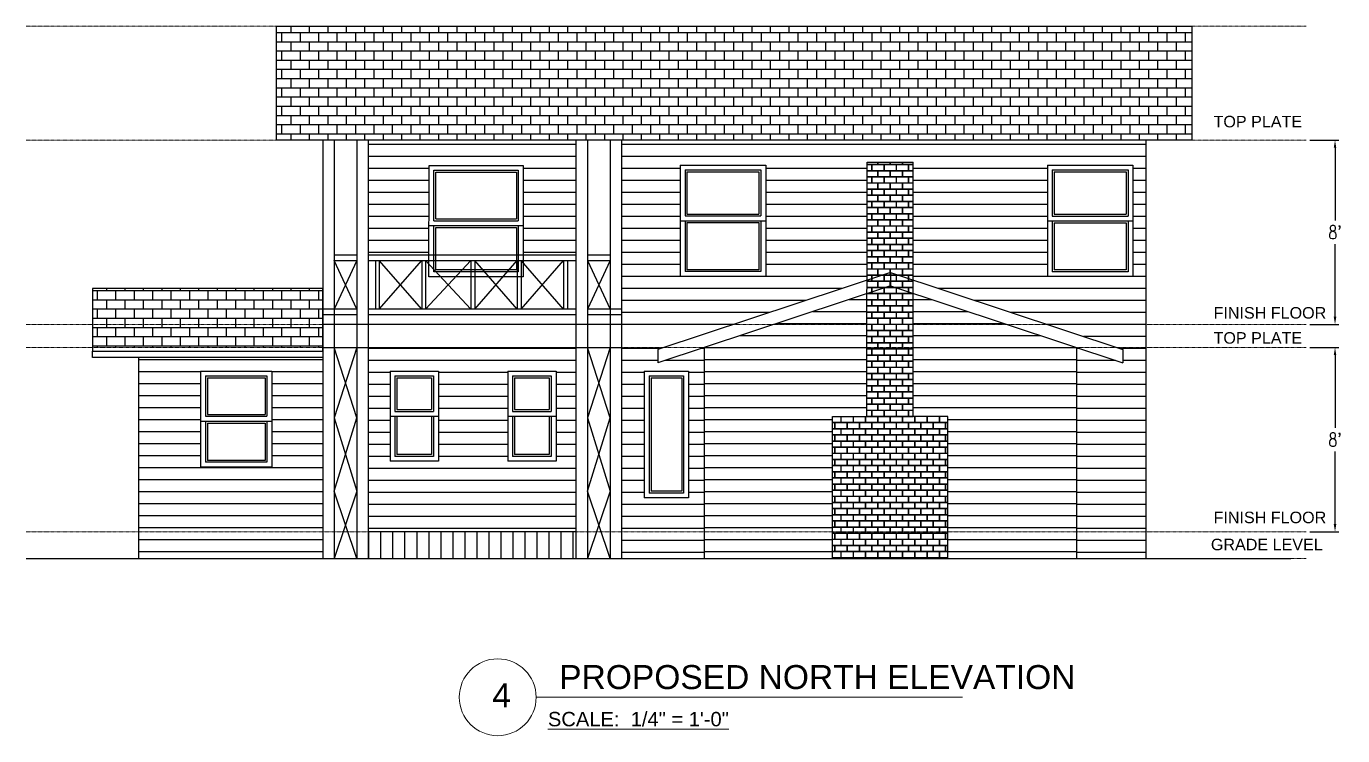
# Model space of a CAD drawing. Header units: inches. Extents: x 1543 to 43489, y -26 to 5775.
# Drawn here: x 5276 to 5961, y 2518 to 2887 of the extents above; entities that cross this region are included whole.
import ezdxf

# ---------------------------------------------------------------- set-up
doc = ezdxf.new("R2010")
doc.units = ezdxf.units.IN
doc.header["$LTSCALE"] = 0.5
doc.header["$MEASUREMENT"] = 0
doc.linetypes.add('Grid Line 1_2_', pattern=[0.875, 0.5, -0.125, 0.125, -0.125])
doc.layers.get('Defpoints').update_dxf_attribs({"color": 140})
doc.layers.add('A-GENM', color=13, linetype='Continuous', lineweight=9)
doc.layers.add('S-Text', color=3, linetype='Continuous', lineweight=0)
doc.layers.add('Title Block', color=7, linetype='Continuous')
doc.styles.add('ARIAL', font='arial.ttf')
doc.styles.get("Standard").update_dxf_attribs({"font": 'romans.shx', "width": 0.75})
doc.dimstyles.new('STANDARD$0', dxfattribs={"dimscale": 0, "dimtxt": 3, "dimasz": 4, "dimexe": 4, "dimexo": 4, "dimgap": 1, "dimtad": 1, "dimdec": 0, "dimzin": 1, "dimdsep": 46, "dimlunit": 4, "dimtxsty": 'Standard', "dimblk1": 'OBLIQUE', "dimblk2": 'OBLIQUE', "dimsah": 1, "dimcen": 0, "dimdle": 2, "dimclrd": 8, "dimclre": 8, "dimclrt": 256, "dimadec": 5, "dimazin": 0, "dimtfac": 1, "dimtdec": 0, "dimtix": 1, "dimtmove": 2, "dimatfit": 3, "dimldrblk": 'OBLIQUE', "dimfxl": 1, "dimtolj": 1, "dimtzin": 3, "dimarcsym": 0})
pattern_1 = [(180, (-30658.4546, 1813.673), (-4e-16, -6.25), [])]
pattern_2 = [(0, (-30658.4546, 1813.673), (0, 4.8), []), (90, (-30658.4546, 1813.673), (-4.8, 4.8), [4.8, -4.8])]

# ---------------------------------------------------------------- blocks, each defined once
blk = doc.blocks.new('*D278')
at = {"layer": 'Defpoints', "color": 0, "transparency": 16777216}
for p in [(5941.9, 2720.01), (5956.96, 2720.01), (5941.9, 2624.01)]:
    blk.add_point(p, dxfattribs=at)
at = {"layer": 'Title Block', "color": 3, "lineweight": -2, "transparency": 16777216}
for p, q in [((5943.9, 2720.01), (5958.96, 2720.01)), ((5956.96, 2716.01), (5956.96, 2678.18)), ((5956.96, 2628.01), (5956.96, 2665.84)), ((5943.9, 2624.01), (5958.96, 2624.01))]:
    blk.add_line(p, q, dxfattribs=at)
at = {"layer": 'Title Block', "color": 3, "transparency": 16777216}
for points in [[(5956.3, 2716.01), (5957.63, 2716.01), (5956.96, 2720.01)], [(5956.3, 2628.01), (5957.63, 2628.01), (5956.96, 2624.01)]]:
    blk.add_solid(points, dxfattribs=at)
at = {"layer": 'Title Block', "color": 3, "transparency": 16777216, "insert": (5956.96, 2672.01), "char_height": 7, "attachment_point": 5}
blk.add_mtext("\\A1;8'", dxfattribs=at)
blk = doc.blocks.new('*D279')
at = {"layer": 'Defpoints', "color": 0, "transparency": 16777216}
for p in [(5941.9, 2828.02), (5956.96, 2828.02), (5941.9, 2732.01)]:
    blk.add_point(p, dxfattribs=at)
at = {"layer": 'Title Block', "color": 3, "lineweight": -2, "transparency": 16777216}
for p, q in [((5943.9, 2828.02), (5958.96, 2828.02)), ((5956.96, 2824.02), (5956.96, 2786.18)), ((5956.96, 2736.01), (5956.96, 2773.85)), ((5943.9, 2732.01), (5958.96, 2732.01))]:
    blk.add_line(p, q, dxfattribs=at)
at = {"layer": 'Title Block', "color": 3, "transparency": 16777216}
for points in [[(5956.3, 2824.02), (5957.63, 2824.02), (5956.96, 2828.02)], [(5956.3, 2736.01), (5957.63, 2736.01), (5956.96, 2732.01)]]:
    blk.add_solid(points, dxfattribs=at)
at = {"layer": 'Title Block', "color": 3, "transparency": 16777216, "insert": (5956.96, 2780.01), "char_height": 7, "attachment_point": 5}
blk.add_mtext("\\A1;8'", dxfattribs=at)

msp = doc.modelspace()

# ---------------------------------------------------------------- hatches: boundary and pattern name
h = msp.add_hatch()
h.set_pattern_fill('AR-B816', color=15, scale=0.6)
h.set_pattern_definition(pattern_2)
h.paths.add_polyline_path([(5405.94, 2828.02), (5882.44, 2828.02), (5882.44, 2887.28), (5405.94, 2887.28)])
h = msp.add_hatch()
h.set_pattern_fill('ANSI31', scale=50, angle=135)
h.set_pattern_definition([(180, (-27621.6423, 3619.555), (-4e-16, -6.25), [])])
h.paths.add_polyline_path([(5561.81, 2720.01), (5453.68, 2720.01), (5453.68, 2624.01), (5561.81, 2624.01)])
h.paths.add_polyline_path([(5526.28, 2660.72), (5526.28, 2707.71), (5551.42, 2707.71), (5551.42, 2660.72)], flags=16)
h.paths.add_polyline_path([(5528.79, 2663.23), (5528.79, 2684.22), (5548.91, 2684.22), (5548.91, 2663.23)], flags=0)
h.paths.add_polyline_path([(5528.79, 2686.73), (5528.79, 2705.2), (5548.91, 2705.2), (5548.91, 2686.73)], flags=0)
h.paths.add_polyline_path([(5529.79, 2687.72), (5529.79, 2704.2), (5547.91, 2704.2), (5547.91, 2687.72)], flags=0)
h.paths.add_polyline_path([(5490.18, 2660.72), (5465.04, 2660.72), (5465.04, 2707.71), (5490.18, 2707.71)], flags=16)
h.paths.add_polyline_path([(5487.66, 2663.23), (5467.55, 2663.23), (5467.55, 2684.22), (5487.66, 2684.22)], flags=0)
h.paths.add_polyline_path([(5487.66, 2686.73), (5467.55, 2686.73), (5467.55, 2705.2), (5487.66, 2705.2)], flags=0)
h.paths.add_polyline_path([(5486.67, 2687.72), (5468.55, 2687.72), (5468.55, 2704.2), (5486.67, 2704.2)], flags=0)
h.paths.add_polyline_path([(5628.57, 2720.01), (5604.43, 2712.03), (5604.43, 2719.02), (5607.43, 2720.01), (5585.53, 2720.01), (5585.53, 2624.01), (5628.57, 2624.01)])
h.paths.add_polyline_path([(5597.39, 2641.66), (5597.39, 2707.66), (5620.38, 2707.66), (5620.38, 2641.66)], flags=16)
h.paths.add_polyline_path([(5599.91, 2644.17), (5599.91, 2705.15), (5617.87, 2705.15), (5617.87, 2644.17)], flags=0)
h.paths.add_polyline_path([(5600.9, 2645.16), (5600.9, 2704.15), (5616.88, 2704.15), (5616.88, 2645.16)], flags=0)
h.paths.add_polyline_path([(5713.31, 2755.01), (5713.32, 2816.57), (5737.31, 2816.57), (5737.32, 2755.1), (5807.19, 2732.01), (5858.45, 2732.01), (5858.45, 2828.02), (5585.53, 2828.02), (5585.53, 2732.01), (5643.73, 2732.01)])
h.paths.add_polyline_path([(5616.08, 2757.01), (5616.08, 2815), (5660.58, 2815), (5660.58, 2757.01)], flags=16)
h.paths.add_polyline_path([(5618.59, 2759.52), (5618.59, 2786), (5658.07, 2786), (5658.07, 2759.52)], flags=0)
h.paths.add_polyline_path([(5619.59, 2760.52), (5619.59, 2785.01), (5657.07, 2785.01), (5657.07, 2760.52)], flags=0)
h.paths.add_polyline_path([(5618.59, 2788.51), (5618.59, 2812.49), (5658.07, 2812.49), (5658.07, 2788.51)], flags=0)
h.paths.add_polyline_path([(5619.59, 2789.51), (5619.59, 2811.49), (5657.07, 2811.49), (5657.07, 2789.51)], flags=0)
h.paths.add_polyline_path([(5807.22, 2756.97), (5807.22, 2814.96), (5851.71, 2814.96), (5851.71, 2756.97)], flags=16)
h.paths.add_polyline_path([(5849.2, 2785.97), (5849.2, 2759.48), (5809.73, 2759.48), (5809.73, 2785.97)], flags=0)
h.paths.add_polyline_path([(5810.72, 2760.48), (5810.72, 2784.97), (5848.2, 2784.97), (5848.2, 2760.48)], flags=0)
h.paths.add_polyline_path([(5809.73, 2788.48), (5809.73, 2812.45), (5849.2, 2812.45), (5849.2, 2788.48)], flags=0)
h.paths.add_polyline_path([(5810.72, 2789.47), (5810.72, 2811.45), (5848.2, 2811.45), (5848.2, 2789.47)], flags=0)
h.paths.add_polyline_path([(5561.81, 2828.02), (5453.68, 2828.02), (5453.68, 2768.25), (5485.29, 2768.25), (5485.3, 2814.84), (5534.29, 2814.84), (5534.29, 2768.25), (5561.81, 2768.25)])
h.paths.add_polyline_path([(5858.45, 2720.01), (5843.49, 2720.01), (5846.49, 2719.02), (5846.49, 2712.03), (5822.35, 2720.01), (5822.35, 2624.01), (5858.45, 2624.01)])
h.paths.add_polyline_path([(5858.45, 2624.01), (5822.35, 2624.01), (5822.35, 2610.01), (5858.45, 2610.01)])
h.paths.add_polyline_path([(5858.45, 2732.01), (5807.19, 2732.01), (5843.49, 2720.01), (5858.45, 2720.01)])
h.paths.add_polyline_path([(5628.57, 2624.01), (5585.53, 2624.01), (5585.53, 2610.01), (5628.57, 2610.01)])
h = msp.add_hatch()
h.set_pattern_fill('AR-B816C', color=247, scale=0.4)
h.set_pattern_definition([(0, (-30658.4546, 1813.673), (3.2, 3.2), [6.25, -0.15]), (0, (-30661.6546, 1813.823), (3.2, 3.2), [6.25, -0.15]), (90, (-30658.4546, 1813.673), (-3.2, 3.2), [-3.35, 3.05]), (90, (-30658.6046, 1813.673), (-3.2, 3.2), [-3.35, 3.05])])
h.paths.add_polyline_path([(5737.31, 2816.57), (5713.32, 2816.57), (5713.31, 2755.01), (5725.46, 2759.02), (5737.32, 2755.1)])
h.paths.add_polyline_path([(5737.32, 2748.12), (5725.46, 2752.04), (5713.31, 2748.02), (5713.3, 2732.01), (5737.32, 2732.01)])
h.paths.add_polyline_path([(5725.46, 2759.02), (5713.31, 2755.01), (5713.31, 2748.02), (5725.46, 2752.04)])
h.paths.add_polyline_path([(5737.32, 2755.1), (5725.46, 2759.02), (5725.46, 2752.04), (5737.32, 2748.12)])
h.paths.add_polyline_path([(5737.32, 2732.01), (5713.3, 2732.01), (5713.3, 2720.01), (5737.33, 2720.01)])
h.paths.add_polyline_path([(5737.33, 2720.01), (5713.3, 2720.01), (5713.29, 2684.02), (5695.3, 2684.02), (5695.3, 2624.01), (5755.32, 2624.01), (5755.32, 2684.02), (5737.33, 2684.02)])
h.paths.add_polyline_path([(5755.32, 2624.01), (5695.3, 2624.01), (5695.3, 2610.01), (5725.31, 2610.01), (5755.32, 2610.01)])
h = msp.add_hatch()
h.set_pattern_fill('AR-B816', color=15, scale=0.6)
h.set_pattern_definition(pattern_2)
h.paths.add_polyline_path([(5310.12, 2750.67), (5310.12, 2732.01), (5429.95, 2732.01), (5429.95, 2750.67)])
h.paths.add_polyline_path([(5429.95, 2720.01), (5429.95, 2732.01), (5310.12, 2732.01), (5310.12, 2720.01)])
h = msp.add_hatch()
h.set_pattern_fill('ANSI31', scale=50, angle=135)
h.set_pattern_definition(pattern_1)
h.paths.add_polyline_path([(5786.05, 2732.01), (5737.32, 2748.12), (5737.32, 2732.01)])
h.paths.add_polyline_path([(5664.86, 2732.01), (5713.3, 2732.01), (5713.31, 2748.02)])
h.paths.add_polyline_path([(5713.3, 2720.01), (5713.3, 2732.01), (5664.86, 2732.01), (5628.57, 2720.01)])
h.paths.add_polyline_path([(5737.32, 2732.01), (5737.33, 2720.01), (5822.35, 2720.01), (5786.05, 2732.01)])
h.paths.add_polyline_path([(5737.33, 2720.01), (5737.33, 2684.02), (5755.32, 2684.02), (5755.32, 2624.01), (5822.35, 2624.01), (5822.35, 2720.01)])
h.paths.add_polyline_path([(5628.57, 2720.01), (5628.57, 2624.01), (5695.3, 2624.01), (5695.3, 2684.02), (5713.29, 2684.02), (5713.3, 2720.01)])
h.paths.add_polyline_path([(5628.57, 2624.01), (5628.57, 2610.01), (5695.3, 2610.01), (5695.3, 2624.01)])
h.paths.add_polyline_path([(5755.32, 2624.01), (5755.32, 2610.01), (5822.35, 2610.01), (5822.35, 2624.01)])
h = msp.add_hatch()
h.set_pattern_fill('ANSI31', scale=50, angle=135)
h.set_pattern_definition(pattern_1)
h.paths.add_polyline_path([(5429.95, 2624.01), (5429.95, 2714.79), (5334.13, 2714.79), (5334.13, 2624.01)])
h.paths.add_polyline_path([(5366.42, 2657.68), (5366.42, 2707.66), (5403.43, 2707.66), (5403.43, 2657.68)], flags=16)
h.paths.add_polyline_path([(5334.13, 2624.01), (5334.13, 2610.01), (5429.95, 2610.01), (5429.95, 2624.01)])
h = msp.add_hatch()
h.set_pattern_fill('ANSI31', scale=50, angle=45)
h.set_pattern_definition([(90, (-30658.4546, 1813.673), (-6.25, 0), [])])
h.paths.add_polyline_path([(5453.68, 2624.01), (5453.68, 2610.01), (5561.81, 2610.01), (5561.81, 2624.01)])

# ---------------------------------------------------------------- linework, layer by layer
at = {"color": 2}
for p, q in [((5429.95, 2828.02), (5429.95, 2610.01)), ((5435.94, 2828.02), (5435.94, 2610.01)), ((5447.68, 2828.02), (5447.68, 2610.01)), ((5453.68, 2828.02), (5453.68, 2610.01)), ((5561.81, 2828.02), (5561.81, 2610.01)), ((5567.8, 2828.02), (5567.8, 2610.01)), ((5579.54, 2828.02), (5579.54, 2610.01)), ((5585.53, 2828.02), (5585.53, 2610.01)), ((5858.45, 2828.02), (5858.45, 2610.01)), ((5713.29, 2684.02), (5713.32, 2816.57)), ((5713.32, 2816.57), (5737.31, 2816.57)), ((5737.33, 2684.02), (5737.31, 2816.57)), ((5485.29, 2756.85), (5485.3, 2814.84)), ((5485.3, 2814.84), (5534.29, 2814.84)), ((5487.81, 2812.33), (5531.78, 2812.33)), ((5487.81, 2785.98), (5487.81, 2812.33)), ((5488.8, 2786.97), (5488.81, 2811.34)), ((5488.81, 2811.34), (5530.79, 2811.34)), ((5530.79, 2811.34), (5530.79, 2786.97)), ((5531.78, 2812.33), (5531.78, 2785.98)), ((5534.29, 2814.84), (5534.29, 2756.85)), ((5616.08, 2815), (5660.58, 2815)), ((5616.08, 2815), (5616.08, 2757.01)), ((5618.59, 2812.49), (5658.07, 2812.49)), ((5618.59, 2812.49), (5618.59, 2788.51)), ((5619.59, 2811.49), (5657.07, 2811.49)), ((5619.59, 2811.49), (5619.59, 2789.51)), ((5657.07, 2811.49), (5657.07, 2789.51)), ((5658.07, 2812.49), (5658.07, 2788.51)), ((5660.58, 2815), (5660.58, 2757.01)), ((5807.22, 2814.96), (5851.71, 2814.96)), ((5807.22, 2814.96), (5807.22, 2756.97)), ((5809.73, 2812.45), (5849.2, 2812.45)), ((5809.73, 2812.45), (5809.73, 2788.48)), ((5810.72, 2811.45), (5848.2, 2811.45)), ((5810.72, 2811.45), (5810.72, 2789.47)), ((5848.2, 2811.45), (5848.2, 2789.47)), ((5849.2, 2812.45), (5849.2, 2788.48)), ((5851.71, 2814.96), (5851.71, 2756.97)), ((5619.59, 2789.51), (5657.07, 2789.51)), ((5810.72, 2789.47), (5848.2, 2789.47)), ((5485.3, 2783.47), (5534.29, 2783.47)), ((5487.8, 2759.36), (5487.81, 2783.47)), ((5487.81, 2785.98), (5531.78, 2785.98)), ((5488.8, 2786.97), (5530.79, 2786.97)), ((5488.8, 2760.36), (5488.8, 2782.47)), ((5488.8, 2782.47), (5530.79, 2782.47)), ((5530.79, 2782.47), (5530.79, 2760.36)), ((5531.78, 2783.47), (5531.78, 2759.36)), ((5616.08, 2786), (5660.58, 2786)), ((5618.59, 2788.51), (5658.07, 2788.51)), ((5618.59, 2786), (5618.59, 2759.52)), ((5619.59, 2785.01), (5619.59, 2760.52)), ((5619.59, 2785.01), (5657.07, 2785.01)), ((5657.07, 2785.01), (5657.07, 2760.52)), ((5658.07, 2786), (5658.07, 2759.52)), ((5807.22, 2785.97), (5851.71, 2785.97)), ((5809.73, 2788.48), (5849.2, 2788.48)), ((5809.73, 2785.97), (5809.73, 2759.48)), ((5810.72, 2784.97), (5810.72, 2760.48)), ((5810.72, 2784.97), (5848.2, 2784.97)), ((5848.2, 2784.97), (5848.2, 2760.48)), ((5849.2, 2785.97), (5849.2, 2759.48)), ((5435.94, 2768.25), (5447.68, 2768.25)), ((5435.94, 2765.25), (5447.68, 2765.25)), ((5447.68, 2740), (5435.94, 2765.25)), ((5447.68, 2765.25), (5435.94, 2740)), ((5453.68, 2768.25), (5561.81, 2768.25)), ((5453.68, 2765.25), (5561.81, 2765.25)), ((5457.38, 2765.25), (5457.38, 2740)), ((5459.36, 2765.25), (5459.36, 2740)), ((5481.51, 2740), (5459.36, 2765.25)), ((5459.36, 2740), (5481.51, 2765.25)), ((5481.51, 2765.25), (5481.51, 2740)), ((5481.51, 2765.25), (5481.51, 2740)), ((5483.49, 2765.25), (5483.49, 2740)), ((5483.49, 2765.25), (5483.49, 2740)), ((5507.09, 2740), (5483.49, 2765.25)), ((5483.49, 2740), (5507.09, 2765.25)), ((5507.09, 2765.25), (5507.09, 2740)), ((5509.08, 2765.25), (5509.08, 2740)), ((5531.22, 2740), (5509.08, 2765.25)), ((5509.08, 2740), (5531.22, 2765.25)), ((5531.22, 2765.25), (5531.22, 2740)), ((5531.22, 2765.25), (5531.22, 2740)), ((5533.21, 2765.25), (5533.21, 2740)), ((5533.21, 2765.25), (5533.21, 2740)), ((5555.35, 2740), (5533.21, 2765.25)), ((5533.21, 2740), (5555.35, 2765.25)), ((5555.35, 2765.25), (5555.35, 2740)), ((5557.33, 2765.25), (5557.33, 2740)), ((5567.8, 2768.25), (5579.54, 2768.25)), ((5567.8, 2765.25), (5579.54, 2765.25)), ((5567.8, 2765.25), (5579.54, 2740)), ((5579.54, 2765.25), (5567.8, 2740)), ((5534.29, 2756.85), (5485.29, 2756.85)), ((5531.78, 2759.36), (5487.8, 2759.36)), ((5530.79, 2760.36), (5488.8, 2760.36)), ((5725.46, 2759.02), (5604.43, 2719.02)), ((5660.58, 2757.01), (5616.08, 2757.01)), ((5658.07, 2759.52), (5618.59, 2759.52)), ((5657.07, 2760.52), (5619.59, 2760.52)), ((5725.46, 2759.02), (5725.46, 2752.04)), ((5725.46, 2759.02), (5846.49, 2719.02)), ((5851.71, 2756.97), (5807.22, 2756.97)), ((5849.2, 2759.48), (5809.73, 2759.48)), ((5848.2, 2760.48), (5810.72, 2760.48)), ((5725.46, 2752.04), (5604.43, 2712.03)), ((5725.46, 2752.04), (5846.49, 2712.03)), ((5447.68, 2740), (5429.95, 2740)), ((5447.68, 2737), (5429.95, 2737)), ((5561.81, 2740), (5453.68, 2740)), ((5561.81, 2737), (5453.68, 2737)), ((5585.53, 2740), (5567.8, 2740)), ((5585.53, 2737), (5567.8, 2737)), ((5585.53, 2732.01), (5429.95, 2732.01)), ((5310.13, 2714.79), (5310.13, 2718.03)), ((5429.95, 2714.79), (5310.13, 2714.79)), ((5334.13, 2714.79), (5334.13, 2610.01)), ((5429.95, 2720.01), (5585.53, 2720.01)), ((5429.95, 2718.03), (5429.95, 2714.79)), ((5447.68, 2720.01), (5435.94, 2683.35)), ((5447.68, 2683.34), (5435.94, 2720.01)), ((5579.54, 2720.01), (5567.8, 2683.35)), ((5579.54, 2683.34), (5567.8, 2720.01)), ((5604.43, 2719.02), (5604.43, 2712.03)), ((5628.57, 2720.01), (5628.57, 2610.01)), ((5822.35, 2720.01), (5822.35, 2610.01)), ((5846.49, 2719.02), (5846.49, 2712.03)), ((5366.42, 2707.66), (5403.43, 2707.66)), ((5366.42, 2707.66), (5366.42, 2657.68)), ((5403.43, 2707.66), (5403.43, 2657.68)), ((5465.04, 2707.71), (5490.18, 2707.71)), ((5465.04, 2707.71), (5465.04, 2660.72)), ((5490.18, 2707.71), (5490.18, 2660.72)), ((5526.28, 2707.71), (5551.42, 2707.71)), ((5526.28, 2707.71), (5526.28, 2660.72)), ((5551.42, 2707.71), (5551.42, 2660.72)), ((5597.39, 2707.66), (5620.38, 2707.66)), ((5597.39, 2707.66), (5597.39, 2641.66)), ((5620.38, 2707.66), (5620.38, 2641.66)), ((5368.93, 2705.15), (5400.92, 2705.15)), ((5368.93, 2705.15), (5368.93, 2684.15)), ((5369.93, 2704.15), (5399.92, 2704.15)), ((5369.93, 2704.15), (5369.93, 2685.14)), ((5399.92, 2704.15), (5399.92, 2685.14)), ((5400.92, 2705.15), (5400.92, 2684.15)), ((5467.55, 2705.2), (5487.66, 2705.2)), ((5467.55, 2705.2), (5467.55, 2686.73)), ((5468.55, 2704.2), (5486.67, 2704.2)), ((5468.55, 2704.2), (5468.55, 2687.72)), ((5486.67, 2704.2), (5486.67, 2687.72)), ((5487.66, 2705.2), (5487.66, 2686.73)), ((5528.79, 2705.2), (5548.91, 2705.2)), ((5528.79, 2705.2), (5528.79, 2686.73)), ((5529.79, 2704.2), (5547.91, 2704.2)), ((5529.79, 2704.2), (5529.79, 2687.72)), ((5547.91, 2704.2), (5547.91, 2687.72)), ((5548.91, 2705.2), (5548.91, 2686.73)), ((5599.91, 2705.15), (5617.87, 2705.15)), ((5599.91, 2705.15), (5599.91, 2644.17)), ((5600.9, 2704.15), (5616.88, 2704.15)), ((5600.9, 2704.15), (5600.9, 2645.16)), ((5616.88, 2704.15), (5616.88, 2645.16)), ((5617.87, 2705.15), (5617.87, 2644.17)), ((5467.55, 2686.73), (5487.66, 2686.73)), ((5468.55, 2687.72), (5486.67, 2687.72)), ((5528.79, 2686.73), (5548.91, 2686.73)), ((5529.79, 2687.72), (5547.91, 2687.72)), ((5366.42, 2681.64), (5403.43, 2681.64)), ((5368.93, 2684.15), (5400.92, 2684.15)), ((5368.93, 2681.64), (5368.93, 2660.19)), ((5369.93, 2685.14), (5399.92, 2685.14)), ((5369.93, 2680.64), (5369.93, 2661.18)), ((5369.93, 2680.64), (5399.92, 2680.64)), ((5399.92, 2680.64), (5399.92, 2661.18)), ((5400.92, 2681.64), (5400.92, 2660.19)), ((5435.94, 2683.35), (5447.68, 2645.14)), ((5435.94, 2645.2), (5447.68, 2683.34)), ((5465.04, 2684.22), (5490.18, 2684.22)), ((5467.55, 2684.22), (5467.55, 2663.23)), ((5468.55, 2684.22), (5468.55, 2664.23)), ((5486.67, 2684.22), (5486.67, 2664.23)), ((5487.66, 2684.22), (5487.66, 2663.23)), ((5526.28, 2684.22), (5551.42, 2684.22)), ((5528.79, 2684.22), (5528.79, 2663.23)), ((5529.79, 2684.22), (5529.79, 2664.23)), ((5547.91, 2684.22), (5547.91, 2664.23)), ((5548.91, 2684.22), (5548.91, 2663.23)), ((5567.8, 2683.35), (5579.54, 2645.14)), ((5567.8, 2645.2), (5579.54, 2683.34)), ((5695.3, 2610.01), (5695.3, 2684.02)), ((5695.3, 2684.02), (5713.29, 2684.02)), ((5755.32, 2684.02), (5737.33, 2684.02)), ((5755.32, 2610.01), (5755.32, 2684.02)), ((5400.92, 2660.19), (5368.93, 2660.19)), ((5399.92, 2661.18), (5369.93, 2661.18)), ((5490.18, 2660.72), (5465.04, 2660.72)), ((5487.66, 2663.23), (5467.55, 2663.23)), ((5486.67, 2664.23), (5468.55, 2664.23)), ((5551.42, 2660.72), (5526.28, 2660.72)), ((5548.91, 2663.23), (5528.79, 2663.23)), ((5547.91, 2664.23), (5529.79, 2664.23)), ((5403.43, 2657.68), (5366.42, 2657.68)), ((5447.68, 2610.01), (5435.94, 2645.2)), ((5579.54, 2610.01), (5567.8, 2645.2)), ((5616.88, 2645.16), (5600.9, 2645.16)), ((5447.68, 2645.14), (5435.94, 2610.01)), ((5579.54, 2645.14), (5567.8, 2610.01)), ((5620.38, 2641.66), (5597.39, 2641.66)), ((5617.87, 2644.17), (5599.91, 2644.17)), ((5561.81, 2624.01), (5453.68, 2624.01)), ((5275.67, 2610.01), (5933.88, 2610.01)), ((5725.31, 2610.01), (5695.3, 2610.01))]:
    msp.add_line(p, q, dxfattribs=at)
for points in [[(5405.94, 2887.28), (5882.44, 2887.28), (5882.44, 2828.02), (5405.94, 2828.02)], [(5429.95, 2750.67), (5310.12, 2750.67), (5310.12, 2718.03), (5429.95, 2718.03)]]:
    msp.add_lwpolyline(points, close=True, dxfattribs=at)
at = {"layer": 'A-GENM', "linetype": 'Grid Line 1_2_'}
for p, q in [((5941.9, 2887.28), (5275.67, 2887.28)), ((5941.9, 2828.02), (5275.67, 2828.02)), ((5941.9, 2732.01), (5275.67, 2732.01)), ((5941.9, 2720.01), (5275.67, 2720.01)), ((5941.9, 2624.01), (5275.67, 2624.01)), ((5941.9, 2610.01), (5275.67, 2610.01))]:
    msp.add_line(p, q, dxfattribs=at)
at = {"layer": 'S-Text'}
msp.add_line((5541.07, 2537.81), (5763.09, 2537.81), dxfattribs=at)
msp.add_circle((5521.07, 2537.81), 20, dxfattribs=at)

# ---------------------------------------------------------------- texts
at = {"layer": 'A-GENM', "linetype": 'Grid Line 1_2_', "char_height": 6, "width": 133.926, "attachment_point": 1, "style": 'ARIAL'}
for s, insert in [('TOP PLATE', (5893.72, 2840.65)), ('FINISH FLOOR', (5893.72, 2741.04)), ('TOP PLATE', (5893.72, 2727.98)), ('FINISH FLOOR', (5893.72, 2634.48)), ('GRADE LEVEL', (5892.33, 2620.38))]:
    msp.add_mtext(s, dxfattribs=dict(at, insert=insert))
at = {"layer": 'S-Text', "attachment_point": 1, "style": 'ARIAL'}
for s, width, insert, char_height in [('PROPOSED NORTH ELEVATION', 352.8487, (5553.09, 2554.59), 12.5), ('4', 352.8487, (5518.23, 2545.07), 12.5), ('\\A1;{\\LSCALE:  1/4" = 1\'-0"}', 247.2622, (5547.21, 2530.19), 7.5)]:
    msp.add_mtext_dynamic_manual_height_columns(s, width=width, gutter_width=5, heights=[0], dxfattribs=dict(at, insert=insert, char_height=char_height))

# ---------------------------------------------------------------- dimensions: what is measured, and where the dimension line sits
at = {"layer": 'Title Block'}
for base, p1, p2, picture, middle in [((5956.96, 2828.02), (5941.9, 2732.01), (5941.9, 2828.02), '*D279', (5956.96, 2780.01)), ((5956.96, 2720.01), (5941.9, 2624.01), (5941.9, 2720.01), '*D278', (5956.96, 2672.01))]:
    dim = msp.add_linear_dim(base=base, p1=p1, p2=p2, angle=90, dimstyle='STANDARD$0', override={"dimscale": 1, "dimtxt": 7, "dimexe": 2, "dimexo": 2, "dimgap": 2, "dimtad": 0, "dimtih": 1, "dimtoh": 1, "dimzin": 0, "dimsah": 0, "dimcen": 0.09, "dimdle": 0, "dimclrd": 3, "dimclre": 3, "dimclrt": 3}, dxfattribs=at)
    dim.commit()
    dim.dimension.update_dxf_attribs({"geometry": picture, "text_midpoint": middle})

doc.saveas('drawing.dxf')
